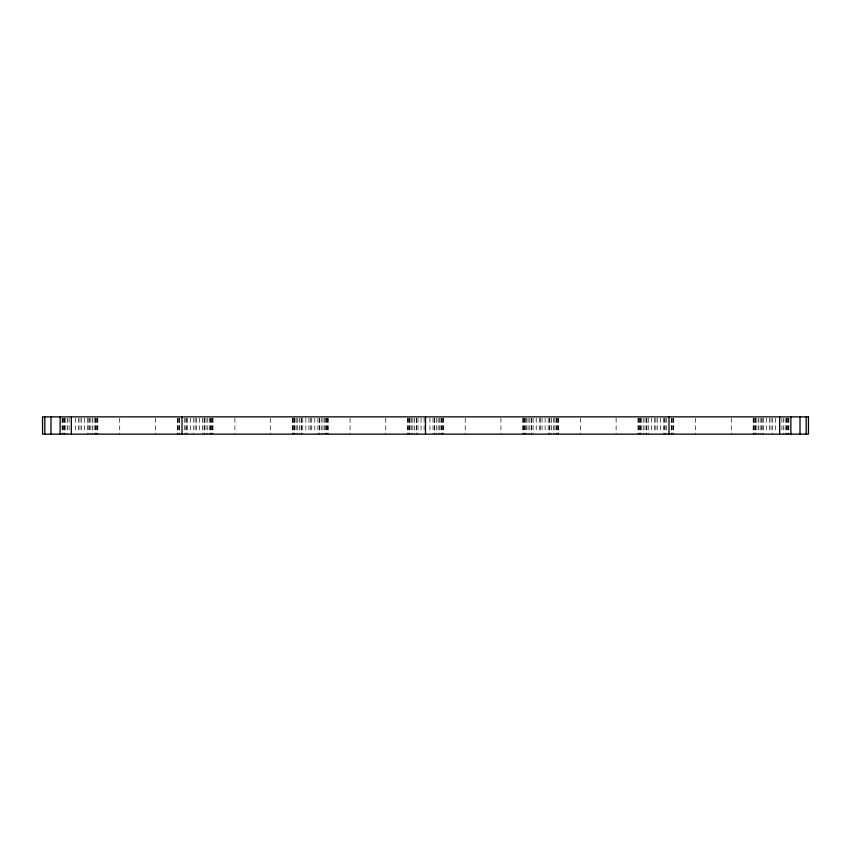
<?xml version="1.0" encoding="UTF-8"?>
<svg xmlns="http://www.w3.org/2000/svg" width="851" height="851" viewBox="0 0 851 851"><rect width="100%" height="100%" fill="white"/><g stroke="black" fill="none" stroke-linecap="round" stroke-linejoin="round"><path stroke-width="0.64" stroke-dasharray="4.25 3.19" d="M788.866 418.192L788.866 434.138M788.494 418.192L788.494 434.138M787.675 418.192L787.675 434.138M786.856 418.192L786.856 434.138M786.484 418.192L786.484 434.138M785.175 418.192L785.175 434.138M783.643 418.192L783.643 434.138M781.888 418.192L781.888 432.808M775.484 418.192L775.484 432.808M772.41 418.192L772.41 434.138M771.017 418.192L771.017 432.808M769.623 418.192L769.623 432.808M766.56 418.192L766.56 432.808M763.485 418.192L763.485 434.138M762.092 418.192L762.092 434.138M761.805 418.192L761.805 432.808M760.145 418.192L760.145 434.138M758.401 418.192L758.401 434.138M756.858 418.192L756.858 434.138M755.56 418.192L755.56 434.138M755.188 418.192L755.188 434.138M754.358 418.192L754.358 434.138M753.539 418.192L753.539 434.138M753.167 418.192L753.167 434.138M731.286 418.192L731.286 434.138M695.575 418.192L695.575 434.138M673.694 418.192L673.694 434.138M673.322 418.192L673.322 434.138M672.503 418.192L672.503 434.138M671.684 418.192L671.684 434.138M671.311 418.192L671.311 434.138M666.716 418.192L666.716 434.138M665.057 418.192L665.057 434.138M664.769 418.192L664.769 434.138M663.376 418.192L663.376 434.138M660.312 418.192L660.312 432.808M657.238 418.192L657.238 432.808M655.844 418.192L655.844 432.808M654.451 418.192L654.451 432.808M651.387 418.192L651.387 432.808M648.313 418.192L648.313 434.138M646.92 418.192L646.92 434.138M646.632 418.192L646.632 434.138M644.973 418.192L644.973 434.138M643.228 418.192L643.228 434.138M641.686 418.192L641.686 434.138M640.388 418.192L640.388 434.138M640.005 418.192L640.005 434.138M639.186 418.192L639.186 434.138M638.367 418.192L638.367 434.138M637.995 418.192L637.995 434.138M616.113 418.192L616.113 434.138M580.403 418.192L580.403 434.138M558.522 418.192L558.522 434.138M558.15 418.192L558.15 434.138M557.331 418.192L557.331 434.138M556.511 418.192L556.511 434.138M556.139 418.192L556.139 434.138M554.831 418.192L554.831 434.138M553.299 418.192L553.299 434.138M551.544 418.192L551.544 434.138M549.884 418.192L549.884 434.138M549.597 418.192L549.597 434.138M548.204 418.192L548.204 434.138M545.14 418.192L545.14 432.808M542.066 418.192L542.066 432.808M540.672 418.192L540.672 432.808M539.279 418.192L539.279 432.808M536.215 418.192L536.215 432.808M533.141 418.192L533.141 434.138M531.747 418.192L531.747 434.138M531.46 418.192L531.46 434.138M529.801 418.192L529.801 434.138M528.045 418.192L528.045 434.138M526.514 418.192L526.514 434.138M525.205 418.192L525.205 434.138M524.833 418.192L524.833 434.138M524.014 418.192L524.014 434.138M523.195 418.192L523.195 434.138M522.822 418.192L522.822 434.138M500.941 418.192L500.941 434.138M465.231 418.192L465.231 434.138M443.35 418.192L443.35 434.138M442.977 418.192L442.977 434.138M442.158 418.192L442.158 434.138M441.339 418.192L441.339 434.138M440.967 418.192L440.967 434.138M439.659 418.192L439.659 434.138M438.127 418.192L438.127 434.138M436.372 418.192L436.372 434.138M434.712 418.192L434.712 434.138M434.425 418.192L434.425 434.138M433.031 418.192L433.031 434.138M429.968 418.192L429.968 432.808M424.106 418.192L424.106 432.808M421.032 418.192L421.032 432.808M417.969 418.192L417.969 434.138M416.575 418.192L416.575 434.138M416.288 418.192L416.288 434.138M414.628 418.192L414.628 434.138M412.873 418.192L412.873 434.138M411.341 418.192L411.341 434.138M410.033 418.192L410.033 434.138M409.661 418.192L409.661 434.138M408.842 418.192L408.842 434.138M408.023 418.192L408.023 434.138M407.65 418.192L407.65 434.138M385.769 418.192L385.769 434.138M350.059 418.192L350.059 434.138M328.178 418.192L328.178 434.138M327.805 418.192L327.805 434.138M326.986 418.192L326.986 434.138M326.167 418.192L326.167 434.138M325.795 418.192L325.795 434.138M324.486 418.192L324.486 434.138M322.954 418.192L322.954 434.138M321.199 418.192L321.199 434.138M319.54 418.192L319.54 434.138M319.253 418.192L319.253 434.138M317.859 418.192L317.859 434.138M314.785 418.192L314.785 432.808M311.721 418.192L311.721 432.808M310.328 418.192L310.328 432.808M308.934 418.192L308.934 432.808M305.86 418.192L305.86 432.808M302.796 418.192L302.796 434.138M301.403 418.192L301.403 434.138M301.116 418.192L301.116 434.138M299.456 418.192L299.456 434.138M297.701 418.192L297.701 434.138M296.169 418.192L296.169 434.138M294.861 418.192L294.861 434.138M294.489 418.192L294.489 434.138M293.669 418.192L293.669 434.138M292.85 418.192L292.85 434.138M292.478 418.192L292.478 434.138M270.597 418.192L270.597 434.138M234.887 418.192L234.887 434.138M213.005 418.192L213.005 434.138M212.633 418.192L212.633 434.138M211.814 418.192L211.814 434.138M210.995 418.192L210.995 434.138M210.612 418.192L210.612 434.138M209.314 418.192L209.314 434.138M207.772 418.192L207.772 434.138M206.027 418.192L206.027 434.138M204.368 418.192L204.368 434.138M204.08 418.192L204.08 434.138M202.687 418.192L202.687 434.138M199.613 418.192L199.613 432.808M196.549 418.192L196.549 432.808M195.156 418.192L195.156 432.808M193.762 418.192L193.762 434.138M190.688 418.192L190.688 432.808M187.624 418.192L187.624 434.138M186.231 418.192L186.231 434.138M185.944 418.192L185.944 434.138M184.284 418.192L184.284 434.138M179.689 418.192L179.689 434.138M179.316 418.192L179.316 434.138M178.497 418.192L178.497 434.138M177.678 418.192L177.678 434.138M177.306 418.192L177.306 434.138M155.425 418.192L155.425 434.138M119.714 418.192L119.714 434.138M97.833 418.192L97.833 434.138M97.461 418.192L97.461 434.138M96.642 418.192L96.642 434.138M95.812 418.192L95.812 434.138M95.44 418.192L95.44 434.138M94.142 418.192L94.142 434.138M92.599 418.192L92.599 434.138M90.855 418.192L90.855 434.138M89.195 418.192L89.195 432.808M88.908 418.192L88.908 434.138M87.515 418.192L87.515 434.138M84.44 418.192L84.44 432.808M81.377 418.192L81.377 432.808M79.983 418.192L79.983 432.808M78.59 418.192L78.59 432.808M75.516 418.192L75.516 432.808M69.112 418.192L69.112 432.808M67.357 418.192L67.357 434.138M65.825 418.192L65.825 434.138M64.516 418.192L64.516 434.138M64.144 418.192L64.144 434.138M63.325 418.192L63.325 434.138M62.506 418.192L62.506 434.138M62.134 418.192L62.134 434.138"/><path stroke-width="1.28" d="M806.184 416.862L806.184 434.138M800.014 416.862L800.014 434.138M790.866 416.862L790.866 434.138M779.654 416.862L779.654 434.138M668.982 416.862L668.982 434.138M425.5 416.862L425.5 434.138M182.018 416.862L182.018 434.138M71.346 416.862L71.346 434.138M60.134 416.862L60.134 434.138M50.986 416.862L50.986 434.138M44.816 416.862L44.816 434.138M808.45 416.862L42.55 416.862L42.55 434.138L808.45 434.138L808.45 416.862"/></g></svg>
